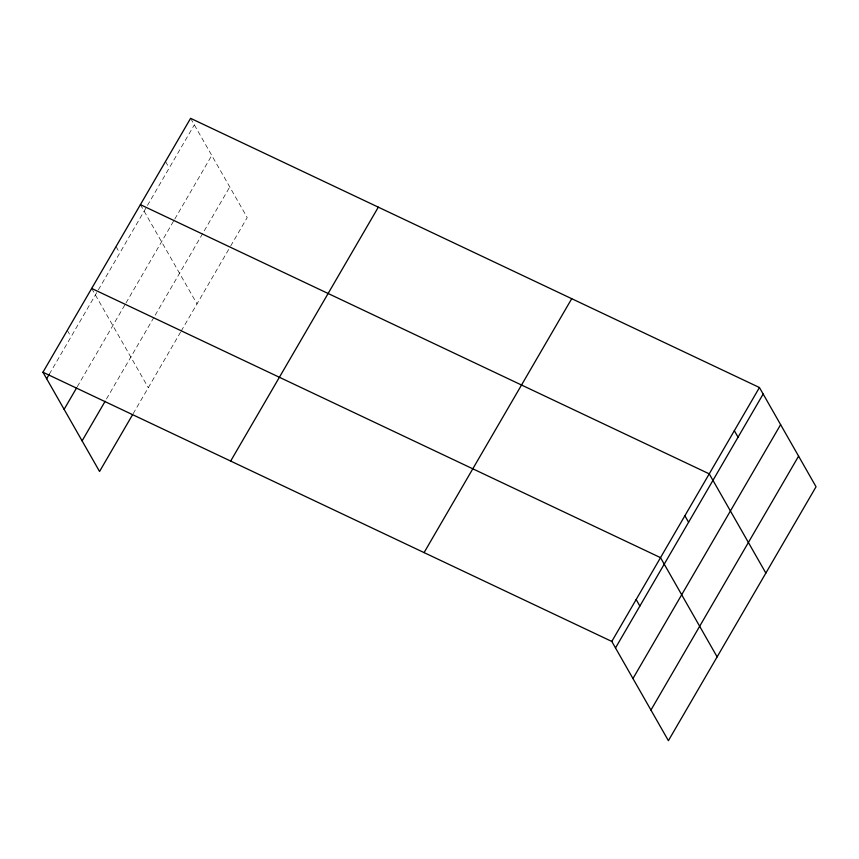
<?xml version="1.0" encoding="UTF-8"?>
<svg xmlns="http://www.w3.org/2000/svg" width="859" height="859" viewBox="0 0 859 859"><rect width="100%" height="100%" fill="white"/><g stroke="black" fill="none" stroke-linecap="round" stroke-linejoin="round"><path stroke-width="0.64" stroke-dasharray="4.29 3.22" d="M49.296 374.223L194.317 124.845M77.289 386.7L125.36 304.043M126.015 302.916L174.119 220.183M174.785 219.056L211.776 155.436M106.462 398.984L153.868 317.454M155.189 315.189L229.75 186.972M133.134 413.727L180.551 332.208M181.206 331.069L230.04 247.102M230.695 245.964L247.209 217.563L191.224 119.412M165.497 161.492L169.212 167.999M140.404 204.657L197.012 303.893M116.04 246.554L119.755 253.061M91.677 288.441L148.285 387.688M67.313 330.339L71.029 336.857"/><path stroke-width="1.29" d="M42.95 372.237L190.601 118.327L759.442 387.527L816.05 486.763L668.399 740.673L611.791 641.437L42.95 372.237L99.558 471.473L132.479 414.865M46.665 378.744L49.296 374.223M64.114 409.346L76.634 387.838M82.099 440.871L105.152 401.25M230.663 461.068L378.325 207.159M424.078 552.595L571.729 298.685M611.791 641.437L759.442 387.527M615.506 647.944L763.157 394.034M632.954 678.546L780.616 424.636M650.939 710.071L798.591 456.161M140.404 204.657L709.244 473.857L765.852 573.093M91.677 288.441L660.517 557.641L717.125 656.888M734.338 430.692L738.053 437.199M684.881 515.744L688.596 522.261M636.154 599.539L639.869 606.046"/></g></svg>
